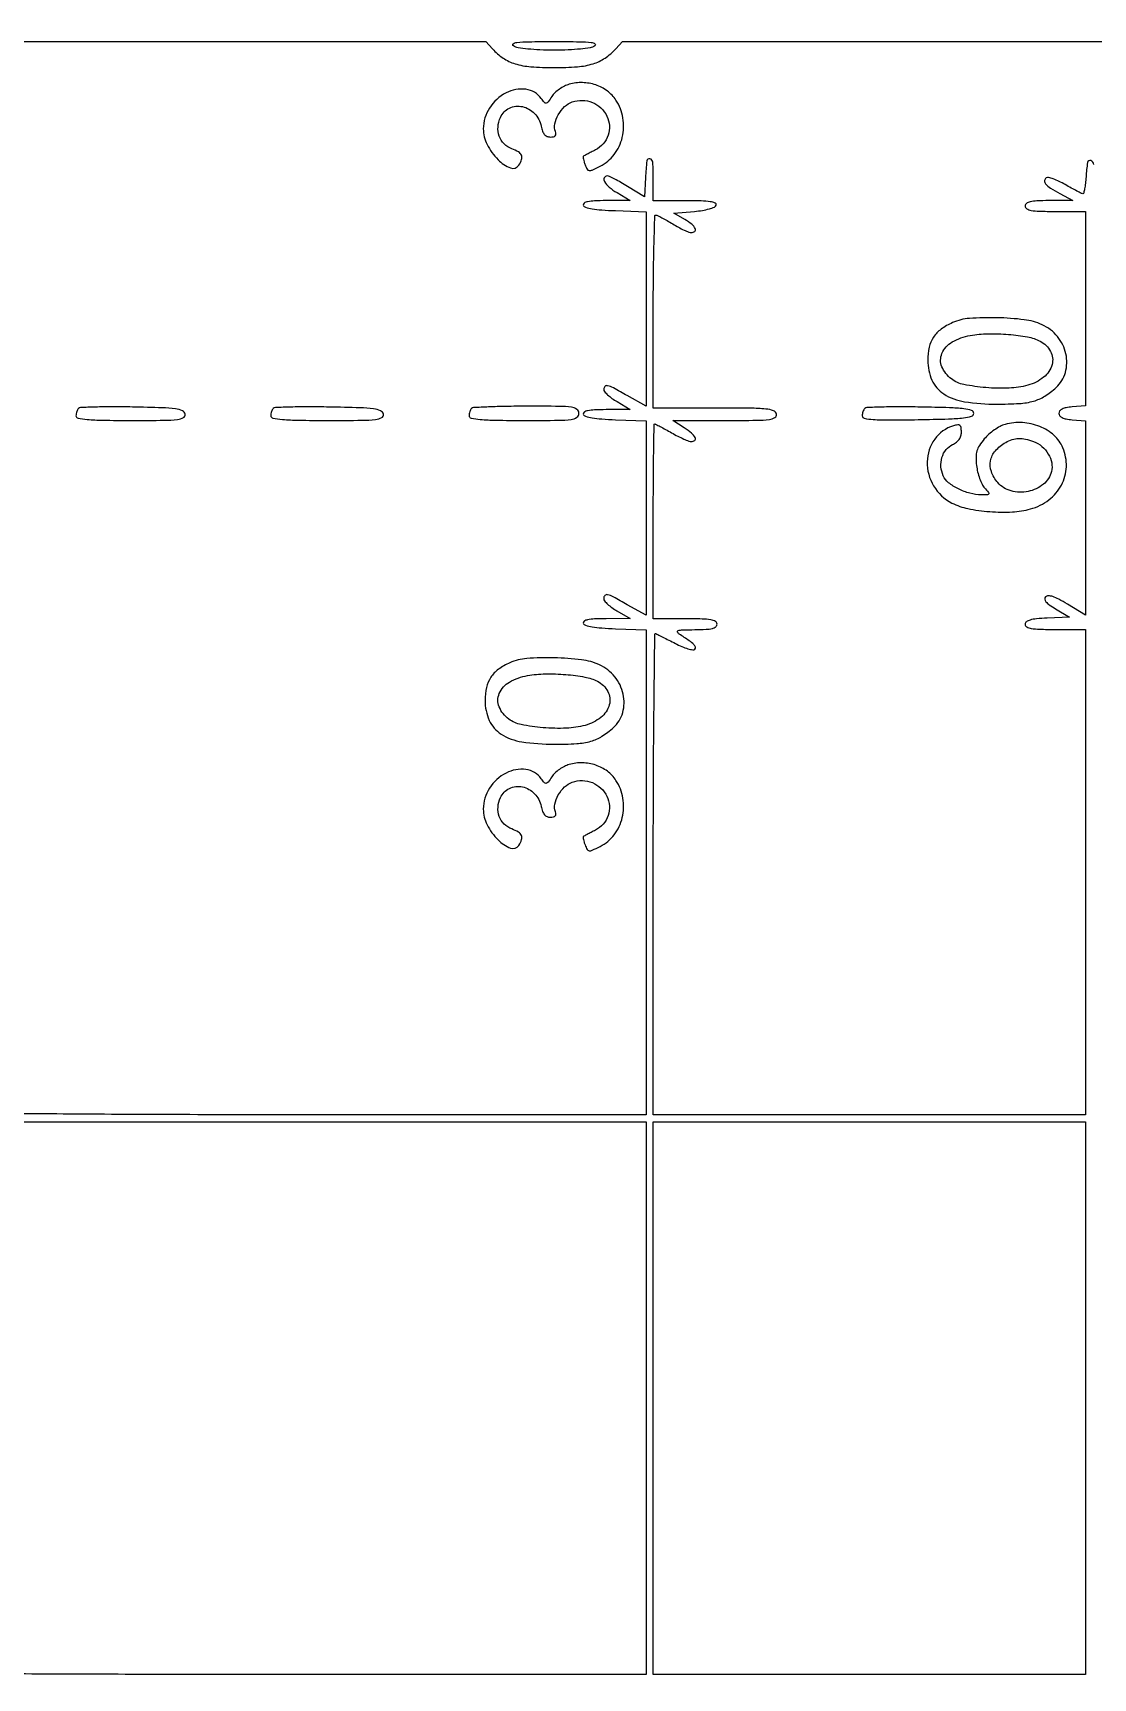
# Model space of a CAD drawing. Extents: x 0 to 836, y 5 to 589.
# Drawn here: x 328.15 to 353.47, y 469.11 to 508.39 of the extents above; entities that cross this region are included whole.
import ezdxf

# ---------------------------------------------------------------- set-up
doc = ezdxf.new("R2010")
doc.units = 0
doc.header["$MEASUREMENT"] = 0

msp = doc.modelspace()

# ---------------------------------------------------------------- linework, layer by layer
for points in [[(201.712326, 537.783562, -0.000001), (217.055896, 537.76491, -0.426088)], [(546.939, 229.3929, -0.000106), (546.943559, 250.949215, -0.000176), (546.957638, 269.095817, -0.000001), (546.976289, 285.583213, -0.415883)], [(836.0595, 588.6891), (420.497259, 588.710259, 0.000013), (261.145696, 588.714318, 0.000021), (126.989856, 588.708632), (4.934769, 588.698274, 0.19889), (4.878609, 588.675009, 0.198853), (4.855343, 588.618859), (4.83877, 516.273901, 0.000036), (4.826254, 436.744061, 0.000021), (4.8222, 342.282364), (4.8222, 95.946129), (4.469225, 95.920114, 0.031904), (4.160456, 95.877435, 0.315999), (4.075312, 95.787407, 0.415411), (4.137995, 95.703578, 0.035338), (4.43445, 95.6826), (4.8222, 95.6826), (4.8222, 50.2101), (4.8222, 4.7376), (420.462, 4.7376), (836.1018, 4.7376)], [(604.852986, 529.408162, -0.000002), (620.423836, 529.389509, -0.550615)], [(238.738155, 529.614638, -0.000002), (224.300981, 529.63329, -0.415836)], [(308.18842, 529.408162, -0.000002), (322.638019, 529.38951, -0.415836)], [(531.796111, 538.074638, -0.000002), (517.6951, 538.093291, -0.426056)], [(413.368417, 538.074638, -0.000002), (399.676779, 538.093291, -0.415815)], [(77.850638, 481.579418, -0.000002), (77.869294, 494.031443, -0.550517)], [(336.166934, 548.220763, -0.000002), (326.827688, 548.233536, -0.413812)], [(77.644162, 421.684687, -0.000002), (77.625507, 409.236574, -0.415775)], [(333.609652, 529.614638, -0.000003), (323.198363, 529.633296, -0.415688)], [(383.716206, 529.408162, -0.000003), (394.123716, 529.389504, -0.425916)], [(304.990138, 482.379311, -0.000002), (312.667738, 482.369415, -0.413835)], [(381.27946, 547.935135, -0.000004), (390.656104, 547.916048, -0.413615)], [(604.231838, 387.151416, -0.000003), (604.250494, 398.693431, -0.41574)], [(296.537883, 469.017841, -0.000379), (304.989363, 469.003762, -0.000006), (312.653939, 468.985098, -0.425725)], [(323.0874, 508.1922), (331.026688, 508.1922), (338.965976, 508.1922), (339.126938, 508.014339, 0.060194), (339.3828, 507.792189, 0.074917), (339.666752, 507.656704, 0.055401), (340.041776, 507.586542, 0.018567), (340.5996, 507.56582, 0.018567), (341.157424, 507.586542, 0.055401), (341.532448, 507.656704, 0.074917), (341.8164, 507.792189, 0.060194), (342.072262, 508.014339), (342.233224, 508.1922), (368.234612, 508.1922)], [(353.493746, 505.248165, 0.277549), (353.418322, 505.344797, 0.479493), (353.342959, 505.300878, 0.021217), (353.306115, 504.95625, -0.01195), (353.292526, 504.802195, -0.019464), (353.27281, 504.672443, -0.014174), (353.250351, 504.571086, -0.34375), (353.228947, 504.5544, -0.1144), (353.195129, 504.56224, -0.004844), (353.08451, 504.61778, -0.008112), (352.954186, 504.687497, -0.005662), (352.809398, 504.770161, 0.019245), (352.662199, 504.848978, 0.026757), (352.524471, 504.907147, 0.02563), (352.410068, 504.941894, 0.20198), (352.356435, 504.933515, 0.236311), (352.314852, 504.866163, 0.203233), (352.340642, 504.786202, 0.07532), (352.457841, 504.685988, 0.017788), (352.681732, 504.557348), (352.9935, 504.392678), (352.42245, 504.388939, 0.009031), (352.130058, 504.381742, 0.045588), (351.968348, 504.359977, 0.104163), (351.882575, 504.320383, 0.236978), (351.8514, 504.2583, 0.266366), (351.887879, 504.194683, 0.088943), (351.9924, 504.156282, 0.037256), (352.191414, 504.136275, 0.00643), (352.5705, 504.1314), (353.2896, 504.1314), (353.2896, 501.810007), (353.2896, 499.488614), (352.97235, 499.462357, 0.025715), (352.831129, 499.44332, 0.066184), (352.733501, 499.411228, 0.106232), (352.675902, 499.366393, 0.176213), (352.6551, 499.3092, 0.176213), (352.675902, 499.252007, 0.106232), (352.733501, 499.207172, 0.066184), (352.831129, 499.17508, 0.025715), (352.97235, 499.156043), (353.2896, 499.129786), (353.2896, 496.809175), (353.2896, 494.488564), (352.860618, 494.75252, 0.01381), (352.655419, 494.871095, 0.043872), (352.51013, 494.934013, 0.073891), (352.407272, 494.952037, 0.205667), (352.340582, 494.925422, 0.225295), (352.321428, 494.871653, 0.149746), (352.347258, 494.810262, 0.067791), (352.429043, 494.735604, 0.017688), (352.579214, 494.639534), (352.9089, 494.4447), (352.38015, 494.419513, 0.011248), (352.122863, 494.40145, 0.045136), (351.967906, 494.372804, 0.089857), (351.881538, 494.330844, 0.239244), (351.8514, 494.271463, 0.277003), (351.888038, 494.210405, 0.080338), (351.996338, 494.173364, 0.035677), (352.198089, 494.153549, 0.006644), (352.5705, 494.1486), (353.2896, 494.1486), (353.2896, 488.3535), (353.2896, 482.5584), (348.129, 482.5584), (342.9684, 482.5584), (342.9684, 488.31825, -0.001032), (342.972956, 490.524816, -0.001736), (342.987038, 492.377286, -0.000135), (343.005804, 494.031696, -0.547229), (343.03185, 494.047944, -0.005811), (343.073826, 494.027393, -0.000383), (343.19416, 493.966619, -0.000554), (343.337461, 493.893908, -0.000414), (343.495294, 493.813438, 0.018282), (343.653279, 493.739879, 0.027125), (343.796934, 493.68826, 0.025584), (343.913458, 493.659799, 0.248378), (343.960461, 493.674261, 0.275435), (343.973773, 493.726865, 0.127251), (343.935955, 493.789552, 0.04344), (343.826646, 493.879403, 0.006451), (343.589078, 494.037875, -0.140256), (343.546461, 494.086788, -0.462508), (343.561944, 494.120692, -0.061481), (343.673189, 494.137868, -0.005245), (343.96245, 494.143625, 0.010172), (344.230089, 494.15159, 0.04862), (344.381096, 494.173989, 0.108379), (344.461672, 494.213944, 0.22744), (344.4912, 494.2755, 0.273642), (344.453325, 494.339523, 0.084509), (344.34315, 494.377725, 0.035355), (344.133386, 494.3976, 0.005946), (343.7298, 494.4024), (342.9684, 494.4024), (342.9684, 496.7289, -0.001356), (342.970819, 497.620997, -0.002261), (342.978289, 498.371991, -0.000206), (342.988257, 499.041802, -0.409741), (343.002065, 499.0554, -0.118776), (343.025439, 499.049768, -0.002401), (343.133995, 498.993571, -0.005535), (343.26038, 498.92558, -0.003675), (343.403915, 498.844919, 0.011167), (343.552636, 498.764251, 0.013731), (343.69501, 498.695968, 0.012176), (343.816596, 498.645221, 0.090598), (343.87785, 498.633419, 0.188548), (343.957765, 498.663781, 0.340202), (343.969584, 498.729045, 0.103425), (343.883837, 498.834475, 0.028074), (343.70865, 498.961067), (343.4337, 499.13715), (344.687753, 499.138575, 0.002459), (345.442019, 499.143141, 0.027615), (345.74095, 499.162955, 0.098859), (345.875816, 499.207421, 0.32252), (345.912917, 499.28805, 0.265139), (345.841841, 499.370565, 0.060607), (345.655111, 499.412383, 0.022525), (345.291113, 499.432135, 0.002292), (344.426159, 499.4361), (342.968291, 499.4361), (342.968345, 501.74145, -0.002579), (342.972926, 502.625252, -0.004308), (342.987022, 503.368828, -0.000747), (343.005956, 504.02007, -0.417448), (343.03185, 504.04416, -0.10382), (343.071588, 504.034077, -0.007062), (343.176067, 503.98107, -0.009869), (343.299455, 503.913121, -0.007234), (343.4337, 503.833093, 0.012708), (343.571015, 503.753259, 0.015414), (343.703759, 503.685765, 0.01405), (343.817739, 503.636027, 0.095102), (343.87785, 503.624233, 0.186658), (343.958775, 503.655154, 0.336105), (343.971385, 503.721336, 0.111359), (343.888442, 503.823481, 0.034083), (343.72317, 503.936267), (343.462739, 504.0891), (343.949234, 504.1314, 0.018101), (344.144579, 504.155535, 0.029409), (344.307774, 504.191673, 0.030984), (344.429037, 504.234388, 0.21638), (344.470514, 504.27945, 0.394038), (344.447028, 504.330268, 0.06108), (344.329818, 504.362097, 0.029434), (344.113079, 504.380412, 0.006363), (343.73685, 504.3852), (342.9684, 504.3852), (342.9684, 504.8928, 0.013543), (342.95723, 505.305105, 0.3303), (342.888231, 505.388333, 0.452121), (342.815854, 505.33789, 0.014506), (342.782272, 504.938458), (342.7569, 504.476517), (342.3553, 504.726958, 0.008779), (342.195293, 504.82288, 0.01176), (342.046745, 504.903833, 0.009021), (341.920893, 504.96578, 0.110284), (341.86885, 504.9774, 0.290106), (341.798433, 504.932789, 0.247719), (341.802385, 504.843604, 0.087242), (341.915322, 504.710602, 0.040002), (342.102078, 504.579295), (342.4185, 504.39269), (341.8404, 504.388945, 0.009126), (341.564038, 504.382109, 0.039013), (341.400425, 504.36222, 0.08811), (341.315338, 504.328755, 0.348167), (341.297327, 504.27945, 0.245891), (341.348279, 504.230169, 0.029679), (341.50541, 504.193847, 0.024548), (341.737259, 504.166186, 0.009086), (342.065777, 504.149256), (342.7992, 504.124813), (342.7992, 501.800883), (342.7992, 499.476953), (342.34821, 499.731477, 0.005105), (342.015571, 499.914754, 0.05887), (341.877086, 499.969391, 0.273209), (341.812967, 499.951284, 0.194915), (341.784828, 499.88025, 0.175744), (341.804267, 499.827937, 0.030637), (341.878362, 499.750749, 0.030019), (341.980857, 499.667089, 0.022931), (342.102078, 499.587895), (342.4185, 499.40129), (341.8404, 499.397545, 0.009126), (341.564038, 499.390709, 0.039013), (341.400425, 499.37082, 0.08811), (341.315338, 499.337355, 0.348167), (341.297327, 499.28805, 0.245891), (341.348279, 499.238769, 0.029679), (341.50541, 499.202447, 0.024548), (341.737259, 499.174786, 0.009086), (342.065777, 499.157856), (342.7992, 499.133413), (342.7992, 496.809483), (342.7992, 494.485553), (342.34821, 494.740077, 0.005091), (342.013402, 494.924562, 0.060859), (341.87605, 494.978132, 0.280946), (341.812173, 494.95855, 0.183407), (341.784, 494.884329, 0.174943), (341.80351, 494.830275, 0.032609), (341.877192, 494.752433, 0.031428), (341.979778, 494.668657, 0.024173), (342.10125, 494.590172), (342.4185, 494.406287), (341.8404, 494.404343, 0.009076), (341.563668, 494.398389, 0.039044), (341.400186, 494.379055, 0.088698), (341.315335, 494.345881, 0.348407), (341.297327, 494.29665, 0.245891), (341.348279, 494.247369, 0.029679), (341.50541, 494.211047, 0.024548), (341.737259, 494.183386, 0.009086), (342.065777, 494.166456), (342.7992, 494.142013), (342.7992, 488.350206), (342.7992, 482.5584), (334.6353, 482.5584, -0.000728), (331.505027, 482.562959, -0.001215), (328.870321, 482.577038, -0.00006), (326.498869, 482.595758, -0.424082)], [(77.841889, 210.212758, -0.000002), (77.851786, 217.49274, -0.413814)], [(326.3022, 482.3892), (334.5507, 482.3892), (342.7992, 482.3892), (342.7992, 475.7904), (342.7992, 469.1916), (334.6353, 469.1916, -0.000386), (331.504846, 469.194019, -0.000645), (328.869546, 469.201489, -0.000017), (326.485206, 469.211401, -0.412987)]]:
    msp.add_lwpolyline(points, format="xyb")
for points in [[(341.5725, 508.083877, -0.094341), (341.458286, 508.040957, -0.016423), (341.229157, 508.009018, -0.016145), (340.938644, 507.987665, -0.01027), (340.5996, 507.9807, -0.01027), (340.260556, 507.987665, -0.016145), (339.970043, 508.009018, -0.016423), (339.740914, 508.040957, -0.094341), (339.6267, 508.083877, -0.524945), (339.623974, 508.13216, -0.139578), (339.71076, 508.167127, -0.023514), (339.989865, 508.183512, -0.002905), (340.5996, 508.187055, -0.002905), (341.209335, 508.183512, -0.023514), (341.48844, 508.167127, -0.139578), (341.575226, 508.13216, -0.524945)], [(340.95959, 507.166189, 0.048999), (340.844322, 507.120669, 0.03454), (340.724963, 507.04862, 0.035001), (340.619378, 506.96287, 0.05974), (340.54634, 506.876047, -0.011552), (340.455382, 506.743986, -0.189773), (340.411061, 506.715611, -0.271529), (340.36806, 506.730624, -0.023408), (340.294074, 506.826385, 0.211093), (339.927813, 507.047781, 0.153403), (339.452969, 506.96294, 0.129568), (339.05434, 506.599731, 0.144874), (338.907916, 506.102551, 0.118743), (338.998288, 505.729569, 0.075627), (339.260831, 505.365721, 0.104789), (339.555689, 505.17002, 0.360451), (339.758363, 505.23601, 0.058537), (339.823689, 505.372226, 0.187349), (339.819714, 505.471102, 0.160649), (339.748191, 505.55116, 0.040558), (339.588218, 505.626863, -0.107945), (339.40638, 505.744956, -0.108648), (339.29086, 505.927864, -0.103734), (339.259582, 506.149604, -0.090479), (339.316986, 506.377205, -0.175419), (339.53132, 506.596117, -0.166765), (339.84128, 506.632917, -0.150308), (340.13249, 506.46976, -0.142024), (340.289664, 506.16753, 0.036534), (340.323034, 506.047158, 0.090483), (340.368654, 505.968204, 0.120338), (340.430068, 505.923722, 0.097136), (340.51023, 505.908, 0.049538), (340.583626, 505.91529, 0.157244), (340.626154, 505.939074, 0.197701), (340.641169, 505.979138, 0.083848), (340.629611, 506.036419, -0.147101), (340.615872, 506.220988, -0.075242), (340.700191, 506.439674, -0.072203), (340.851237, 506.633347, -0.107624), (341.033755, 506.745212, -0.182238), (341.513762, 506.733165, -0.185988), (341.861315, 506.407182, -0.197143), (341.889047, 505.948198, -0.195315), (341.586605, 505.59967, 0.002093), (341.48229, 505.546092, 0.003032), (341.39065, 505.49783, 0.001553), (341.313359, 505.456215, 0.050235), (341.295733, 505.444223, 0.2614), (341.289738, 505.428378, 0.016535), (341.299121, 505.377613, 0.020895), (341.315603, 505.315057, 0.013728), (341.33952, 505.244509, 0.039093), (341.388335, 505.138759, 0.24682), (341.436485, 505.107472, 0.130591), (341.509555, 505.119823, 0.008927), (341.700888, 505.211077, 0.116211), (342.035077, 505.489299, 0.103036), (342.228117, 505.899554, 0.100295), (342.244105, 506.362376, 0.104035), (342.077589, 506.788259, 0.088767), (341.871998, 507.005825, 0.077816), (341.594468, 507.150768, 0.07552), (341.277991, 507.206798, 0.075811)], [(350.1171, 501.474747, 0.053672), (349.844615, 501.317671, 0.089458), (349.662264, 501.126653, 0.090403), (349.559322, 500.885481, 0.055837), (349.5249, 500.5782, 0.10406), (349.625634, 500.099423, 0.148393), (349.906781, 499.771918, 0.105117), (350.406265, 499.58544, 0.03681), (351.1746, 499.528275, 0.014948), (351.714193, 499.544044, 0.05366), (352.053603, 499.601023, 0.072223), (352.318155, 499.718448, 0.044209), (352.590355, 499.925502, 0.140323), (352.812723, 500.28551, 0.124029), (352.824962, 500.727381, 0.116908), (352.623511, 501.14244, 0.115538), (352.256434, 501.425053, 0.076424), (351.831318, 501.544315, 0.024439), (351.174738, 501.591732, 0.024038), (350.521257, 501.575494, 0.085905)], [(352.209724, 501.032087, -0.152341), (352.458214, 500.788315, -0.193791), (352.493103, 500.471797, -0.158165), (352.292744, 500.170461, -0.101891), (351.915076, 499.979946, -0.056119), (351.467466, 499.911381, -0.030501), (350.91052, 499.923136, -0.02923), (350.38942, 499.996853, -0.110494), (350.090363, 500.130069, -0.135251), (349.862503, 500.421996, -0.203488), (349.864925, 500.740452, -0.162529), (350.109282, 501.012768, -0.086537), (350.5401, 501.167385, -0.038102), (350.964701, 501.208171, -0.025119), (351.455237, 501.19314, -0.02485), (351.91127, 501.133265, -0.073437)], [(329.237168, 499.424168, 0.075779), (329.214705, 499.393625, 0.038403), (329.195804, 499.349669, 0.03703), (329.182916, 499.300286, 0.045349), (329.1786, 499.2528, 0.358453), (329.227083, 499.193861, 0.027169), (329.446782, 499.162961, 0.017967), (329.817644, 499.144596, 0.003387), (330.496103, 499.14, 0.002314), (331.290473, 499.143677, 0.026279), (331.603873, 499.163071, 0.092918), (331.746258, 499.207061, 0.330132), (331.785191, 499.28805, 0.247809), (331.719791, 499.36968, 0.068663), (331.556437, 499.415313, 0.026106), (331.240634, 499.441613, 0.002986), (330.526256, 499.459418, 0.004531), (330.050385, 499.464123, 0.007041), (329.639998, 499.458683, 0.002706), (329.289935, 499.447214, 0.189013)], [(333.890116, 499.424116, 0.07583), (333.867673, 499.393593, 0.038397), (333.848789, 499.349654, 0.037021), (333.835912, 499.300282, 0.045312), (333.8316, 499.2528, 0.360635), (333.880649, 499.193641, 0.025897), (334.107713, 499.162904, 0.017431), (334.490009, 499.144576, 0.003262), (335.191403, 499.14, 0.002229), (336.01239, 499.143659, 0.025463), (336.335442, 499.163011, 0.089261), (336.482818, 499.206796, 0.335169), (336.522786, 499.28805, 0.25126), (336.456276, 499.369964, 0.066494), (336.287967, 499.415404, 0.02531), (335.962464, 499.441595, 0.002851), (335.221499, 499.459366, 0.004374), (334.729394, 499.464056, 0.006813), (334.305348, 499.458609, 0.00254), (333.94302, 499.447174, 0.18941)], [(338.6256, 499.422, 0.077955), (338.603962, 499.392311, 0.038133), (338.585767, 499.349032, 0.036641), (338.573358, 499.300126, 0.043841), (338.5692, 499.2528, 0.35812), (338.617598, 499.193894, 0.027363), (338.836219, 499.162969, 0.018048), (339.205404, 499.144599, 0.003406), (339.8805, 499.14, 0.00213), (340.709826, 499.143532, 0.02996), (341.006737, 499.163879, 0.116079), (341.141231, 499.214418, 0.250083), (341.1918, 499.3092, 0.243639), (341.142859, 499.403675, 0.120793), (341.013788, 499.454398, 0.031262), (340.728583, 499.474831, 0.002254), (339.9369, 499.4784, 0.004201), (339.451833, 499.474325, 0.006546), (339.034059, 499.461833, 0.002389), (338.676685, 499.44475, 0.185292)], [(348.018316, 499.424116, 0.076915), (347.99587, 499.393451, 0.038267), (347.976989, 499.349023, 0.03683), (347.964113, 499.298956, 0.044554), (347.9598, 499.250652, 0.359227), (348.009273, 499.190677, 0.030669), (348.221828, 499.16289, 0.018402), (348.5904, 499.151138, 0.00314), (349.29225, 499.159002, 0.003018), (350.020092, 499.176123, 0.020677), (350.377592, 499.201513, 0.04193), (350.572802, 499.240284, 0.334423), (350.6247, 499.3092, 0.330168), (350.573889, 499.37776, 0.044496), (350.38735, 499.416792, 0.021579), (350.044654, 499.442261, 0.003193), (349.350766, 499.459366, 0.00437), (348.858252, 499.464056, 0.006808), (348.433861, 499.458609, 0.002536), (348.071224, 499.447174, 0.189419)], [(351.371964, 499.043801, 0.055757), (351.252935, 498.996042, 0.028701), (351.115886, 498.911949, 0.028124), (350.983214, 498.808133, 0.037788), (350.876457, 498.699144, 0.029405), (350.758421, 498.540845, 0.074549), (350.698361, 498.41095, 0.072535), (350.678157, 498.267016, 0.026727), (350.690237, 498.061812, 0.031012), (350.717103, 497.90919, 0.027174), (350.76351, 497.75401, 0.028137), (350.821062, 497.618333, 0.069644), (350.881607, 497.529167, -0.010125), (350.975595, 497.420987, -0.29066), (350.980143, 497.386015, -0.281034), (350.950341, 497.366214, -0.009632), (350.804295, 497.3634, -0.06538), (350.533744, 497.398929, -0.050678), (350.255662, 497.504368, -0.053033), (350.023439, 497.653102, -0.117448), (349.895052, 497.818066, -0.088801), (349.839487, 498.035324, -0.091593), (349.863718, 498.255883, -0.097345), (349.962416, 498.442638, -0.116273), (350.119434, 498.564257, 0.05591), (350.210224, 498.618584, 0.077484), (350.275825, 498.686889, 0.081855), (350.315116, 498.768813, 0.071083), (350.3286, 498.863181, 0.033646), (350.321349, 498.970815, 0.197222), (350.293567, 499.018893, 0.203472), (350.240641, 499.03274, 0.035991), (350.13825, 499.010111, 0.166211), (349.690201, 498.69101, 0.151956), (349.51094, 498.151724, 0.141227), (349.665058, 497.575375, 0.139974), (350.102659, 497.16708, 0.068762), (350.481445, 497.035082, 0.030667), (351.005877, 496.962946, 0.030666), (351.546129, 496.955346, 0.056497), (351.979504, 497.025337, 0.094057), (352.418097, 497.242941, 0.109336), (352.719259, 497.596979, 0.113597), (352.835829, 498.033696, 0.108016), (352.753214, 498.486205, 0.11261), (352.541083, 498.783311, 0.085907), (352.200427, 498.994556, 0.080936), (351.788523, 499.087602, 0.082894)], [(352.052968, 498.636176, -0.085784), (352.253197, 498.517653, -0.082624), (352.405081, 498.337441, -0.086689), (352.485251, 498.126043, -0.109293), (352.47937, 497.9174, -0.16313), (352.285844, 497.615018, -0.119704), (351.922958, 497.444269, -0.116706), (351.51462, 497.456866, -0.150427), (351.19866, 497.655758, -0.088728), (351.044034, 497.917633, -0.138217), (351.022787, 498.177153, -0.134064), (351.140582, 498.415176, -0.081178), (351.3861, 498.614819, -0.05298), (351.541825, 498.683401, -0.069353), (351.694911, 498.709758, -0.063219), (351.860064, 498.694145, -0.035715)], [(339.5421, 493.353147, 0.053672), (339.269615, 493.196071, 0.089458), (339.087264, 493.005053, 0.090403), (338.984322, 492.763881, 0.055837), (338.9499, 492.4566, 0.10406), (339.050634, 491.977823, 0.148393), (339.331781, 491.650318, 0.105117), (339.831265, 491.46384, 0.03681), (340.5996, 491.406675, 0.014948), (341.139193, 491.422444, 0.05366), (341.478603, 491.479423, 0.072223), (341.743155, 491.596848, 0.044209), (342.015355, 491.803902, 0.140323), (342.237723, 492.16391, 0.124029), (342.249962, 492.605781, 0.116908), (342.048511, 493.02084, 0.115538), (341.681434, 493.303453, 0.076424), (341.256318, 493.422715, 0.024439), (340.599738, 493.470132, 0.024038), (339.946257, 493.453894, 0.085905)], [(341.634724, 492.910487, -0.152341), (341.883214, 492.666715, -0.193791), (341.918103, 492.350197, -0.158165), (341.717744, 492.048861, -0.101891), (341.340076, 491.858346, -0.056119), (340.892466, 491.789781, -0.030501), (340.33552, 491.801536, -0.02923), (339.81442, 491.875253, -0.110494), (339.515363, 492.008469, -0.135251), (339.287503, 492.300396, -0.203488), (339.289925, 492.618852, -0.162529), (339.534282, 492.891168, -0.086537), (339.9651, 493.045785, -0.038102), (340.389701, 493.086571, -0.025119), (340.880237, 493.07154, -0.02485), (341.33627, 493.011665, -0.073437)], [(340.95959, 490.922989, 0.048999), (340.844322, 490.877469, 0.03454), (340.724963, 490.80542, 0.035001), (340.619378, 490.71967, 0.05974), (340.54634, 490.632847, -0.011552), (340.455382, 490.500786, -0.189773), (340.411061, 490.472411, -0.271529), (340.36806, 490.487424, -0.023408), (340.294074, 490.583185, 0.211093), (339.927813, 490.804581, 0.153403), (339.452969, 490.71974, 0.129568), (339.05434, 490.356531, 0.144874), (338.907916, 489.859351, 0.118743), (338.998288, 489.486369, 0.075627), (339.260831, 489.122521, 0.104789), (339.555689, 488.92682, 0.360451), (339.758363, 488.99281, 0.058537), (339.823689, 489.129026, 0.187349), (339.819714, 489.227902, 0.160649), (339.748191, 489.30796, 0.040558), (339.588218, 489.383663, -0.107945), (339.40638, 489.501756, -0.108648), (339.29086, 489.684664, -0.103734), (339.259582, 489.906404, -0.090479), (339.316986, 490.134005, -0.175419), (339.53132, 490.352917, -0.166765), (339.84128, 490.389717, -0.150308), (340.13249, 490.22656, -0.142024), (340.289664, 489.92433, 0.036534), (340.323034, 489.803958, 0.090483), (340.368654, 489.725004, 0.120338), (340.430068, 489.680522, 0.097136), (340.51023, 489.6648, 0.049538), (340.583626, 489.67209, 0.157244), (340.626154, 489.695874, 0.197701), (340.641169, 489.735938, 0.083848), (340.629611, 489.793219, -0.147101), (340.615872, 489.977788, -0.075242), (340.700191, 490.196474, -0.072203), (340.851237, 490.390147, -0.107624), (341.033755, 490.502012, -0.182238), (341.513762, 490.489965, -0.185988), (341.861315, 490.163982, -0.197143), (341.889047, 489.704998, -0.195315), (341.586605, 489.35647, 0.002093), (341.48229, 489.302892, 0.003032), (341.39065, 489.25463, 0.001553), (341.313359, 489.213015, 0.050235), (341.295733, 489.201023, 0.2614), (341.289738, 489.185178, 0.016535), (341.299121, 489.134413, 0.020895), (341.315603, 489.071857, 0.013728), (341.33952, 489.001309, 0.039093), (341.388335, 488.895559, 0.24682), (341.436485, 488.864272, 0.130591), (341.509555, 488.876623, 0.008927), (341.700888, 488.967877, 0.116211), (342.035077, 489.246099, 0.103036), (342.228117, 489.656354, 0.100295), (342.244105, 490.119176, 0.104035), (342.077589, 490.545059, 0.088767), (341.871998, 490.762625, 0.077816), (341.594468, 490.907568, 0.07552), (341.277991, 490.963598, 0.075811)]]:
    msp.add_lwpolyline(points, format="xyb", close=True)
msp.add_lwpolyline([(353.2896, 475.7904), (353.2896, 469.1916), (348.129, 469.1916), (342.9684, 469.1916), (342.9684, 475.7904), (342.9684, 482.3892), (348.129, 482.3892), (353.2896, 482.3892)], close=True)

doc.saveas('drawing.dxf')
